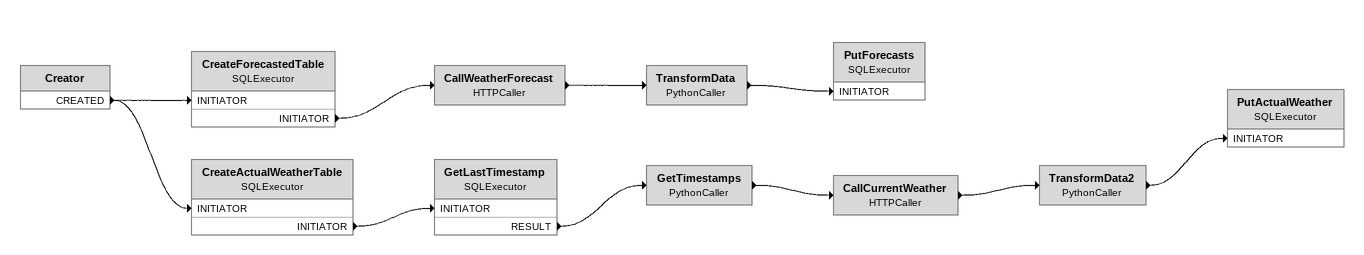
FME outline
Creator
    CREATED -> CreateForecastedTable [INITIATOR]
    CREATED -> CreateActualWeatherTable [INITIATOR]
CreateForecastedTable: SQLExecutor
    INITIATOR -> CallWeatherForecast
CallWeatherForecast: HTTPCaller
    -> TransformData
TransformData: PythonCaller
    -> PutForecasts [INITIATOR]
PutForecasts: SQLExecutor
CreateActualWeatherTable: SQLExecutor
    INITIATOR -> GetLastTimestamp [INITIATOR]
GetLastTimestamp: SQLExecutor
    RESULT -> GetTimestamps
GetTimestamps: PythonCaller
    -> CallCurrentWeather
CallCurrentWeather: HTTPCaller
    -> TransformData2
TransformData2: PythonCaller
    -> PutActualWeather [INITIATOR]
PutActualWeather: SQLExecutor
